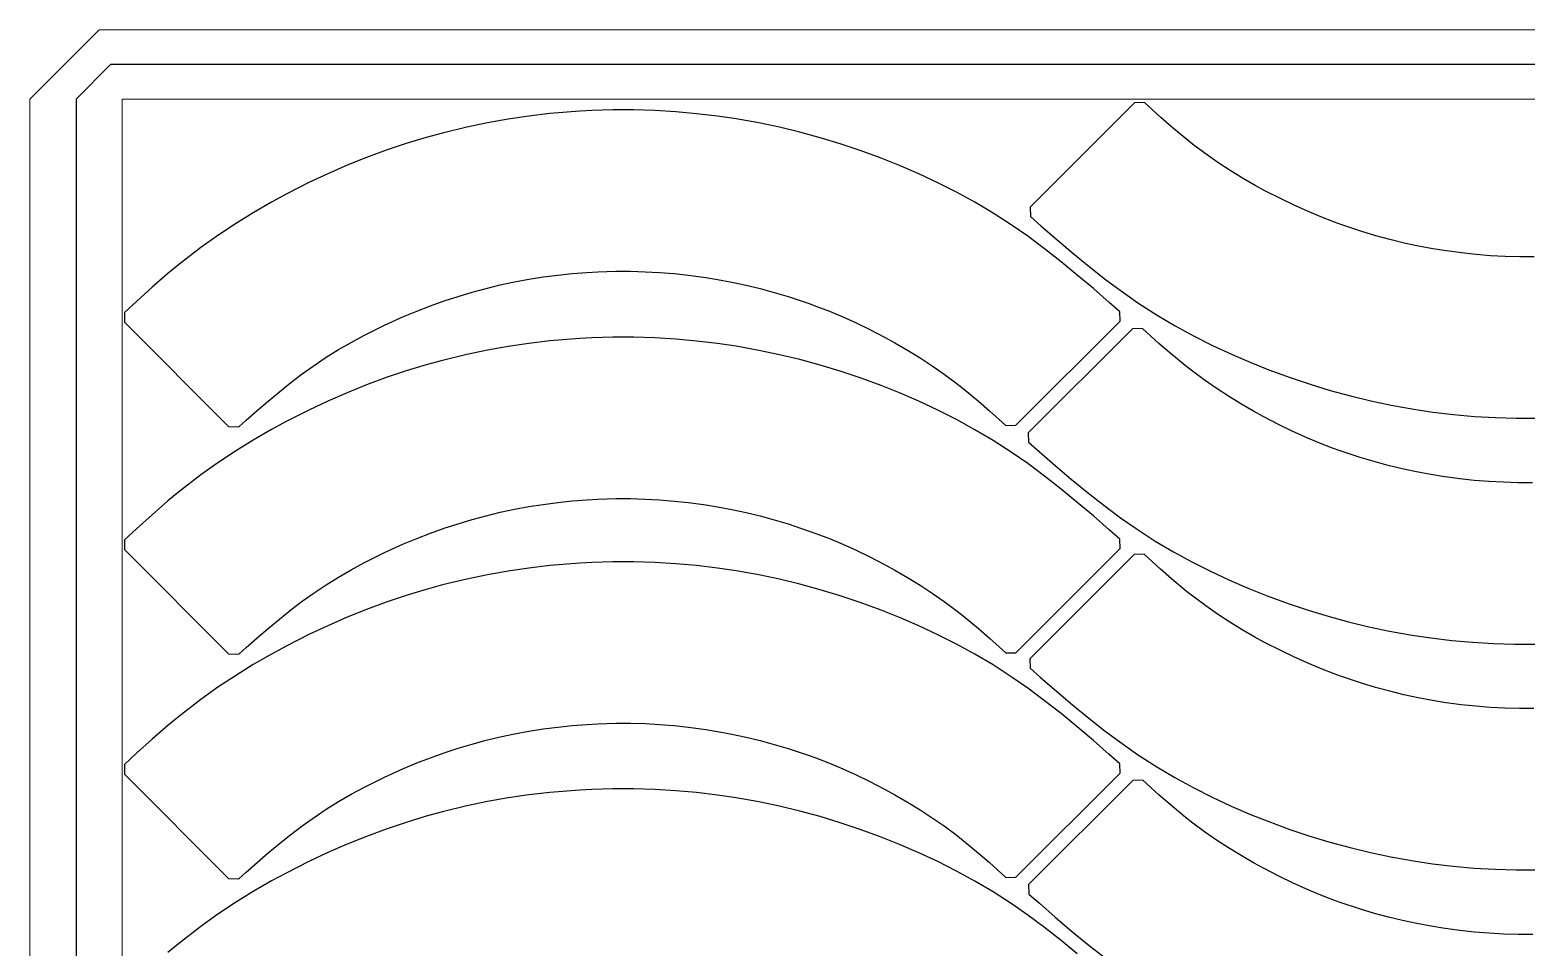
# Model space of a CAD drawing. Header units: millimetres. Extents: x -10628 to 24720, y -21829 to 4032.
# Drawn here: x 6649 to 7298, y 557 to 955 of the extents above; entities that cross this region are included whole.
import ezdxf
from ezdxf.enums import TextEntityAlignment as Align
from ezdxf.lldxf.tags import DXFTag

# ---------------------------------------------------------------- set-up
doc = ezdxf.new("R2010")
doc.units = ezdxf.units.MM
doc.layers.add('layer khung van cnc', color=7, linetype='Continuous', lineweight=25, true_color=0xfbf59b)
doc.layers.add('layer mau', color=7, linetype='Continuous')
doc.styles.add('Text Dim', font='arial.ttf')
tags = doc.linetypes.add('KVVIENMAY', pattern='A,46.311228,-10.280676,["KV VIỀN MÁY",Text Dim,S=10.028098,R=0,X=0,Y=-4.346144],-100.988212', length=157.580116).pattern_tags.tags
tags[6] = DXFTag(74, 10)

# ---------------------------------------------------------------- blocks, each defined once
blk = doc.blocks.new('khung van cnc')
at = {"lineweight": 5}
blk.add_lwpolyline([(-193, -99.44), (-193, 2370.56), (-223, 2400.56), (-1463, 2400.56), (-1493, 2370.56), (-1493, -99.44)], close=True, dxfattribs=at)
at = {"color": 1, "linetype": 'KVVIENMAY'}
blk.add_lwpolyline([(-511.88, -84.44), (-213, -84.44), (-213, 2370.56), (-228, 2385.56), (-1458.01, 2385.56), (-1473, 2370.56), (-1473, -84.44), (-1172.83, -84.44)], dxfattribs=at)
at = {"lineweight": 5}
blk.add_lwpolyline([(-513.55, -69.44), (-233, -69.44), (-233, 2370.56), (-1453, 2370.56), (-1453, -69.44), (-1173, -69.44)], dxfattribs=at)
at = {"layer": 'layer mau'}
for tag, p in [('ÁGF', (-518, -155.91)), ('TENFILE', (-518, -268.86)), ('TENFILE', (-518, -381.81)), ('TENFILE', (-518, -494.76))]:
    blk.add_attdef(tag, text='', height=30, dxfattribs=at).set_placement(p, align=Align.MIDDLE_CENTER)

msp = doc.modelspace()

# ---------------------------------------------------------------- linework, layer by layer
for p, q in [((7128.205, 923.185), (7082.951, 877.993)), ((7132.553, 923.293), (7128.205, 923.185)), ((7139.701, 916.828), (7132.553, 923.293)), ((6856.512, 916.127), (6847.543, 914.535)), ((6865.525, 917.454), (6856.512, 916.127)), ((6874.575, 918.516), (6865.525, 917.454)), ((6887.627, 919.576), (6874.575, 918.516)), ((6892.753, 919.841), (6887.627, 919.576)), ((6901.865, 920.104), (6892.753, 919.841)), ((6910.982, 920.1), (6901.865, 920.104)), ((6920.095, 919.828), (6910.982, 920.1)), ((6929.195, 919.288), (6920.095, 919.828)), ((6938.273, 918.481), (6929.195, 919.288)), ((6947.321, 917.404), (6938.273, 918.481)), ((6955.472, 916.199), (6947.321, 917.404)), ((6965.292, 914.445), (6955.472, 916.199)), ((7144.446, 912.663), (7139.701, 916.828)), ((6827.982, 910.096), (6820.974, 908.172)), ((6838.625, 912.678), (6827.982, 910.096)), ((6847.543, 914.535), (6838.625, 912.678)), ((6974.202, 912.567), (6965.292, 914.445)), ((6983.054, 910.429), (6974.202, 912.567)), ((6991.843, 908.035), (6983.054, 910.429)), ((7151.007, 907.213), (7144.446, 912.663)), ((6803.616, 902.627), (6795.064, 899.476)), ((6812.255, 905.528), (6803.616, 902.627)), ((6820.974, 908.172), (6812.255, 905.528)), ((7000.565, 905.39), (6991.843, 908.035)), ((7009.213, 902.499), (7000.565, 905.39)), ((7018.369, 899.142), (7009.213, 902.499)), ((7154.232, 904.692), (7151.007, 907.213)), ((7159.306, 900.932), (7154.232, 904.692)), ((6786.604, 896.078), (6778.242, 892.438)), ((6795.064, 899.476), (6786.604, 896.078)), ((7026.268, 895.995), (7018.369, 899.142)), ((7034.654, 892.381), (7026.268, 895.995)), ((7164.496, 897.325), (7159.306, 900.932)), ((7169.79, 893.867), (7164.496, 897.325)), ((6778.242, 892.438), (6769.987, 888.56)), ((7042.924, 888.519), (7034.654, 892.381)), ((7175.181, 890.557), (7169.79, 893.867)), ((7180.659, 887.391), (7175.181, 890.557)), ((6760.451, 883.717), (6753.819, 880.11)), ((6769.987, 888.56), (6760.451, 883.717)), ((7051.064, 884.404), (7042.924, 888.519)), ((7059.057, 880.03), (7051.064, 884.404)), ((7184.87, 885.083), (7180.659, 887.391)), ((7191.843, 881.485), (7184.87, 885.083)), ((6753.819, 880.11), (6745.926, 875.54)), ((7066.887, 875.392), (7059.057, 880.03)), ((7082.951, 877.993), (7083.084, 873.895)), ((7197.539, 878.746), (7191.843, 881.485)), ((7203.301, 876.154), (7197.539, 878.746)), ((6738.177, 870.736), (6730.588, 865.696)), ((6745.926, 875.54), (6738.177, 870.736)), ((7075.259, 870), (7066.887, 875.392)), ((7081.998, 865.306), (7075.259, 870)), ((7083.084, 873.895), (7087.69, 869.855)), ((7209.127, 873.713), (7203.301, 876.154)), ((7215.016, 871.426), (7209.127, 873.713)), ((7218.246, 870.247), (7215.016, 871.426)), ((7226.969, 867.323), (7218.246, 870.247)), ((6730.588, 865.696), (6723.171, 860.417)), ((7089.288, 859.888), (7081.998, 865.306)), ((7087.69, 869.855), (7094.58, 863.878)), ((7094.58, 863.878), (7101.528, 857.98)), ((7233.025, 865.511), (7226.969, 867.323)), ((7239.129, 863.86), (7233.025, 865.511)), ((7245.275, 862.37), (7239.129, 863.86)), ((6723.171, 860.417), (6713.449, 852.899)), ((7096.435, 854.27), (7089.288, 859.888)), ((7101.528, 857.98), (7108.561, 852.202)), ((7251.459, 861.043), (7245.275, 862.37)), ((7257.676, 859.88), (7251.459, 861.043)), ((7262.673, 859.066), (7257.676, 859.88)), ((7270.189, 858.046), (7262.673, 859.066)), ((7276.476, 857.377), (7270.189, 858.046)), ((7282.779, 856.873), (7276.476, 857.377)), ((6713.449, 852.899), (6708.909, 849.132)), ((7103.468, 848.492), (7096.435, 854.27)), ((7108.561, 852.202), (7115.708, 846.584)), ((7289.093, 856.535), (7282.779, 856.873)), ((7295.413, 856.363), (7289.093, 856.535)), ((7301.737, 856.357), (7295.413, 856.363)), ((6708.909, 849.132), (6702.045, 843.166)), ((6846.412, 842.56), (6853.101, 844.184)), ((6853.101, 844.184), (6859.285, 845.504)), ((6859.285, 845.504), (6865.504, 846.66)), ((6865.504, 846.66), (6871.751, 847.65)), ((6871.751, 847.65), (6878.023, 848.475)), ((6878.023, 848.475), (6884.314, 849.134)), ((6884.314, 849.134), (6890.62, 849.627)), ((6890.62, 849.627), (6895.483, 849.894)), ((6895.483, 849.894), (6903.259, 850.114)), ((6903.259, 850.114), (6909.582, 850.108)), ((6909.582, 850.108), (6915.903, 849.936)), ((6915.903, 849.936), (6922.217, 849.599)), ((6922.217, 849.599), (6928.52, 849.095)), ((6928.52, 849.095), (6934.807, 848.426)), ((6934.807, 848.426), (6942.322, 847.405)), ((6942.322, 847.405), (6947.32, 846.592)), ((6947.32, 846.592), (6953.537, 845.428)), ((6953.537, 845.428), (6959.72, 844.101)), ((6959.72, 844.101), (6965.866, 842.612)), ((7110.415, 842.594), (7103.468, 848.492)), ((7115.708, 846.584), (7122.998, 841.166)), ((6702.045, 843.166), (6695.294, 837.064)), ((6828.792, 837.273), (6834.798, 839.241)), ((6834.798, 839.241), (6840.854, 841.051)), ((6840.854, 841.051), (6846.412, 842.56)), ((6965.866, 842.612), (6971.97, 840.96)), ((6971.97, 840.96), (6978.027, 839.148)), ((6978.027, 839.148), (6986.75, 836.225)), ((7117.306, 836.616), (7110.415, 842.594)), ((7122.998, 841.166), (7129.736, 836.472)), ((6690.089, 832.231), (6690.011, 828.066)), ((6695.294, 837.064), (6690.089, 832.231)), ((6811.098, 830.449), (6816.939, 832.874)), ((6816.939, 832.874), (6822.838, 835.15)), ((6822.838, 835.15), (6828.792, 837.273)), ((6986.75, 836.225), (6989.98, 835.046)), ((6989.98, 835.046), (6995.868, 832.758)), ((6995.868, 832.758), (7001.695, 830.317)), ((7121.912, 832.577), (7117.306, 836.616)), ((7122.045, 828.479), (7121.912, 832.577)), ((7129.736, 836.472), (7138.109, 831.08)), ((7138.109, 831.08), (7145.938, 826.441)), ((6690.011, 828.066), (6735.237, 782.779)), ((6793.957, 822.302), (6799.602, 825.162)), ((6799.602, 825.162), (6802.876, 826.739)), ((6802.876, 826.739), (6811.098, 830.449)), ((7001.695, 830.317), (7007.457, 827.726)), ((7007.457, 827.726), (7013.153, 824.987)), ((7013.153, 824.987), (7020.126, 821.389)), ((7076.791, 783.286), (7122.045, 828.479)), ((7127.403, 825.209), (7082.149, 780.016)), ((7131.751, 825.316), (7127.403, 825.209)), ((7138.899, 818.852), (7131.751, 825.316)), ((7145.938, 826.441), (7153.931, 822.068)), ((6782.923, 816.124), (6788.394, 819.291)), ((6788.394, 819.291), (6793.957, 822.302)), ((6865.525, 818.818), (6856.512, 817.491)), ((6874.575, 819.88), (6865.525, 818.818)), ((6887.627, 820.94), (6874.575, 819.88)), ((6892.753, 821.205), (6887.627, 820.94)), ((6901.865, 821.468), (6892.753, 821.205)), ((6910.982, 821.464), (6901.865, 821.468)), ((6920.095, 821.192), (6910.982, 821.464)), ((6929.195, 820.653), (6920.095, 821.192)), ((6938.273, 819.845), (6929.195, 820.653)), ((6947.321, 818.769), (6938.273, 819.845)), ((6955.472, 817.563), (6947.321, 818.769)), ((7020.126, 821.389), (7024.336, 819.081)), ((7024.336, 819.081), (7029.814, 815.915)), ((7143.644, 814.687), (7138.899, 818.852)), ((7153.931, 822.068), (7162.071, 817.953)), ((7162.071, 817.953), (7170.342, 814.091)), ((6771.846, 808.982), (6777.557, 812.795)), ((6777.557, 812.795), (6782.923, 816.124)), ((6827.982, 811.46), (6820.974, 809.537)), ((6838.625, 814.042), (6827.982, 811.46)), ((6847.543, 815.899), (6838.625, 814.042)), ((6856.512, 817.491), (6847.543, 815.899)), ((6965.292, 815.809), (6955.472, 817.563)), ((6974.202, 813.931), (6965.292, 815.809)), ((6983.054, 811.793), (6974.202, 813.931)), ((6991.843, 809.399), (6983.054, 811.793)), ((7029.814, 815.915), (7035.205, 812.605)), ((7035.205, 812.605), (7040.5, 809.147)), ((7150.204, 809.236), (7143.644, 814.687)), ((7170.342, 814.091), (7178.728, 810.477)), ((6762.156, 801.819), (6767.176, 805.634)), ((6767.176, 805.634), (6771.846, 808.982)), ((6812.255, 806.892), (6803.616, 803.992)), ((6820.974, 809.537), (6812.255, 806.892)), ((7000.565, 806.755), (6991.843, 809.399)), ((7009.213, 803.864), (7000.565, 806.755)), ((7040.5, 809.147), (7045.689, 805.54)), ((7045.689, 805.54), (7050.764, 801.78)), ((7153.43, 806.715), (7150.204, 809.236)), ((7158.504, 802.956), (7153.43, 806.715)), ((7178.728, 810.477), (7186.626, 807.33)), ((7186.626, 807.33), (7195.783, 803.973)), ((6757.227, 797.878), (6762.156, 801.819)), ((6795.064, 800.84), (6786.604, 797.442)), ((6803.616, 803.992), (6795.064, 800.84)), ((7018.369, 800.506), (7009.213, 803.864)), ((7026.268, 797.359), (7018.369, 800.506)), ((7050.764, 801.78), (7053.989, 799.259)), ((7053.989, 799.259), (7060.549, 793.808)), ((7163.694, 799.348), (7158.504, 802.956)), ((7168.988, 795.89), (7163.694, 799.348)), ((7195.783, 803.973), (7204.431, 801.082)), ((7204.431, 801.082), (7213.152, 798.437)), ((6747.572, 789.721), (6752.372, 793.837)), ((6752.372, 793.837), (6757.227, 797.878)), ((6778.242, 793.802), (6769.987, 789.924)), ((6786.604, 797.442), (6778.242, 793.802)), ((7034.654, 793.745), (7026.268, 797.359)), ((7042.924, 789.883), (7034.654, 793.745)), ((7060.549, 793.808), (7065.294, 789.643)), ((7174.379, 792.58), (7168.988, 795.89)), ((7179.857, 789.414), (7174.379, 792.58)), ((7213.152, 798.437), (7221.942, 796.043)), ((7221.942, 796.043), (7230.794, 793.905)), ((7230.794, 793.905), (7239.704, 792.027)), ((7239.704, 792.027), (7249.524, 790.273)), ((6739.588, 782.661), (6742.809, 785.555)), ((6742.809, 785.555), (6747.572, 789.721)), ((6769.987, 789.924), (6760.451, 785.082)), ((7051.064, 785.768), (7042.924, 789.883)), ((7059.057, 781.395), (7051.064, 785.768)), ((7065.294, 789.643), (7072.443, 783.179)), ((7184.068, 787.106), (7179.857, 789.414)), ((7191.041, 783.508), (7184.068, 787.106)), ((7249.524, 790.273), (7257.675, 789.067)), ((7257.675, 789.067), (7266.723, 787.991)), ((7266.723, 787.991), (7275.801, 787.183)), ((7275.801, 787.183), (7284.901, 786.644)), ((7284.901, 786.644), (7294.013, 786.372)), ((7294.013, 786.372), (7303.13, 786.368)), ((6735.237, 782.779), (6739.588, 782.661)), ((6753.819, 781.474), (6745.926, 776.904)), ((6760.451, 785.082), (6753.819, 781.474)), ((7066.887, 776.756), (7059.057, 781.395)), ((7072.443, 783.179), (7076.791, 783.286)), ((7082.149, 780.016), (7082.281, 775.918)), ((7196.737, 780.769), (7191.041, 783.508)), ((7202.499, 778.178), (7196.737, 780.769)), ((6745.926, 776.904), (6738.177, 772.1)), ((7075.259, 771.364), (7066.887, 776.756)), ((7082.281, 775.918), (7086.888, 771.879)), ((7208.325, 775.737), (7202.499, 778.178)), ((7214.213, 773.449), (7208.325, 775.737)), ((7217.443, 772.27), (7214.213, 773.449)), ((6730.588, 767.061), (6723.171, 761.782)), ((6738.177, 772.1), (6730.588, 767.061)), ((7081.998, 766.67), (7075.259, 771.364)), ((7089.288, 761.252), (7081.998, 766.67)), ((7086.888, 771.879), (7093.778, 765.901)), ((7226.167, 769.347), (7217.443, 772.27)), ((7232.223, 767.535), (7226.167, 769.347)), ((7238.327, 765.883), (7232.223, 767.535)), ((6723.171, 761.782), (6713.449, 754.263)), ((7096.435, 755.634), (7089.288, 761.252)), ((7093.778, 765.901), (7100.726, 760.003)), ((7100.726, 760.003), (7107.759, 754.225)), ((7244.473, 764.394), (7238.327, 765.883)), ((7250.657, 763.067), (7244.473, 764.394)), ((7256.874, 761.903), (7250.657, 763.067)), ((7261.871, 761.09), (7256.874, 761.903)), ((7269.386, 760.069), (7261.871, 761.09)), ((7275.674, 759.4), (7269.386, 760.069)), ((6713.449, 754.263), (6708.909, 750.496)), ((7103.468, 749.856), (7096.435, 755.634)), ((7107.759, 754.225), (7114.906, 748.607)), ((7281.977, 758.896), (7275.674, 759.4)), ((7288.29, 758.559), (7281.977, 758.896)), ((7294.611, 758.387), (7288.29, 758.559)), ((7300.935, 758.381), (7294.611, 758.387)), ((6708.909, 750.496), (6702.045, 744.53)), ((6853.101, 745.548), (6859.285, 746.868)), ((6859.285, 746.868), (6865.504, 748.024)), ((6865.504, 748.024), (6871.751, 749.014)), ((6871.751, 749.014), (6878.023, 749.839)), ((6878.023, 749.839), (6884.314, 750.498)), ((6884.314, 750.498), (6890.62, 750.991)), ((6890.62, 750.991), (6895.483, 751.258)), ((6895.483, 751.258), (6903.259, 751.479)), ((6903.259, 751.479), (6909.582, 751.473)), ((6909.582, 751.473), (6915.903, 751.301)), ((6915.903, 751.301), (6922.217, 750.963)), ((6922.217, 750.963), (6928.52, 750.459)), ((6928.52, 750.459), (6934.807, 749.79)), ((6934.807, 749.79), (6942.322, 748.77)), ((6942.322, 748.77), (6947.32, 747.956)), ((6947.32, 747.956), (6953.537, 746.793)), ((6953.537, 746.793), (6959.72, 745.466)), ((7110.415, 743.958), (7103.468, 749.856)), ((7114.906, 748.607), (7122.195, 743.189)), ((6702.045, 744.53), (6695.294, 738.429)), ((6828.792, 738.637), (6834.798, 740.605)), ((6834.798, 740.605), (6840.854, 742.415)), ((6840.854, 742.415), (6846.412, 743.924)), ((6846.412, 743.924), (6853.101, 745.548)), ((6959.72, 745.466), (6965.866, 743.976)), ((6965.866, 743.976), (6971.97, 742.325)), ((6971.97, 742.325), (6978.027, 740.513)), ((6978.027, 740.513), (6986.75, 737.589)), ((7117.306, 737.981), (7110.415, 743.958)), ((7122.195, 743.189), (7128.934, 738.495)), ((6690.089, 733.595), (6690.011, 729.43)), ((6695.294, 738.429), (6690.089, 733.595)), ((6811.098, 731.813), (6816.939, 734.238)), ((6816.939, 734.238), (6822.838, 736.514)), ((6822.838, 736.514), (6828.792, 738.637)), ((6986.75, 737.589), (6989.98, 736.41)), ((6989.98, 736.41), (6995.868, 734.123)), ((6995.868, 734.123), (7001.695, 731.682)), ((7121.912, 733.941), (7117.306, 737.981)), ((7122.045, 729.843), (7121.912, 733.941)), ((7128.934, 738.495), (7137.307, 733.103)), ((6690.011, 729.43), (6735.237, 684.143)), ((6799.602, 726.527), (6802.876, 728.103)), ((6802.876, 728.103), (6811.098, 731.813)), ((7001.695, 731.682), (7007.457, 729.09)), ((7007.457, 729.09), (7013.153, 726.352)), ((7076.791, 684.651), (7122.045, 729.843)), ((7128.065, 727.234), (7082.811, 682.042)), ((7132.413, 727.342), (7128.065, 727.234)), ((7139.562, 720.877), (7132.413, 727.342)), ((7137.307, 733.103), (7145.136, 728.465)), ((7145.136, 728.465), (7153.129, 724.091)), ((6782.923, 717.489), (6788.394, 720.656)), ((6788.394, 720.656), (6793.957, 723.666)), ((6793.957, 723.666), (6799.602, 726.527)), ((6865.525, 721.388), (6856.512, 720.061)), ((6874.575, 722.45), (6865.525, 721.388)), ((6887.627, 723.509), (6874.575, 722.45)), ((6892.753, 723.775), (6887.627, 723.509)), ((6901.865, 724.038), (6892.753, 723.775)), ((6910.982, 724.034), (6901.865, 724.038)), ((6920.095, 723.762), (6910.982, 724.034)), ((6929.195, 723.222), (6920.095, 723.762)), ((6938.273, 722.415), (6929.195, 723.222)), ((6947.321, 721.338), (6938.273, 722.415)), ((6955.472, 720.133), (6947.321, 721.338)), ((7013.153, 726.352), (7020.126, 722.753)), ((7020.126, 722.753), (7024.336, 720.445)), ((7144.306, 716.712), (7139.562, 720.877)), ((7153.129, 724.091), (7161.269, 719.976)), ((6771.846, 710.346), (6777.557, 714.16)), ((6777.557, 714.16), (6782.923, 717.489)), ((6838.625, 716.612), (6827.982, 714.03)), ((6847.543, 718.469), (6838.625, 716.612)), ((6856.512, 720.061), (6847.543, 718.469)), ((6965.292, 718.379), (6955.472, 720.133)), ((6974.202, 716.501), (6965.292, 718.379)), ((6983.054, 714.362), (6974.202, 716.501)), ((6991.843, 711.969), (6983.054, 714.362)), ((7024.336, 720.445), (7029.814, 717.279)), ((7029.814, 717.279), (7035.205, 713.969)), ((7150.867, 711.262), (7144.306, 716.712)), ((7161.269, 719.976), (7169.54, 716.114)), ((7169.54, 716.114), (7177.926, 712.5)), ((6767.176, 706.999), (6771.846, 710.346)), ((6812.255, 709.462), (6803.616, 706.561)), ((6820.974, 712.106), (6812.255, 709.462)), ((6827.982, 714.03), (6820.974, 712.106)), ((7000.565, 709.324), (6991.843, 711.969)), ((7009.213, 706.433), (7000.565, 709.324)), ((7035.205, 713.969), (7040.5, 710.511)), ((7040.5, 710.511), (7045.689, 706.904)), ((7154.092, 708.741), (7150.867, 711.262)), ((7159.167, 704.981), (7154.092, 708.741)), ((7177.926, 712.5), (7185.824, 709.353)), ((7185.824, 709.353), (7194.98, 705.996)), ((6757.227, 699.243), (6762.156, 703.183)), ((6762.156, 703.183), (6767.176, 706.999)), ((6795.064, 703.41), (6786.604, 700.012)), ((6803.616, 706.561), (6795.064, 703.41)), ((7018.369, 703.076), (7009.213, 706.433)), ((7026.268, 699.929), (7018.369, 703.076)), ((7045.689, 706.904), (7050.764, 703.144)), ((7050.764, 703.144), (7053.989, 700.623)), ((7164.356, 701.374), (7159.167, 704.981)), ((7169.65, 697.916), (7164.356, 701.374)), ((7194.98, 705.996), (7203.629, 703.105)), ((7203.629, 703.105), (7212.35, 700.46)), ((6747.572, 691.085), (6752.372, 695.202)), ((6752.372, 695.202), (6757.227, 699.243)), ((6778.242, 696.372), (6769.987, 692.494)), ((6786.604, 700.012), (6778.242, 696.372)), ((7034.654, 696.315), (7026.268, 699.929)), ((7042.924, 692.453), (7034.654, 696.315)), ((7053.989, 700.623), (7060.549, 695.173)), ((7060.549, 695.173), (7065.294, 691.008)), ((7175.041, 694.606), (7169.65, 697.916)), ((7212.35, 700.46), (7221.139, 698.066)), ((7221.139, 698.066), (7229.992, 695.928)), ((7229.992, 695.928), (7238.901, 694.05)), ((6742.809, 686.919), (6747.572, 691.085)), ((6769.987, 692.494), (6760.451, 687.651)), ((7051.064, 688.338), (7042.924, 692.453)), ((7059.057, 683.964), (7051.064, 688.338)), ((7065.294, 691.008), (7072.443, 684.543)), ((7180.519, 691.44), (7175.041, 694.606)), ((7184.73, 689.132), (7180.519, 691.44)), ((7191.703, 685.533), (7184.73, 689.132)), ((7238.901, 694.05), (7248.722, 692.296)), ((7248.722, 692.296), (7256.873, 691.091)), ((7256.873, 691.091), (7265.921, 690.014)), ((7265.921, 690.014), (7274.999, 689.207)), ((7274.999, 689.207), (7284.098, 688.667)), ((7284.098, 688.667), (7293.211, 688.395)), ((7293.211, 688.395), (7302.328, 688.391)), ((6735.237, 684.143), (6739.588, 684.025)), ((6739.588, 684.025), (6742.809, 686.919)), ((6753.819, 684.044), (6745.926, 679.473)), ((6760.451, 687.651), (6753.819, 684.044)), ((7066.887, 679.326), (7059.057, 683.964)), ((7072.443, 684.543), (7076.791, 684.651)), ((7082.811, 682.042), (7082.944, 677.944)), ((7197.399, 682.795), (7191.703, 685.533)), ((7203.161, 680.203), (7197.399, 682.795)), ((6745.926, 679.473), (6738.177, 674.67)), ((7075.259, 673.934), (7066.887, 679.326)), ((7082.944, 677.944), (7087.55, 673.904)), ((7208.987, 677.762), (7203.161, 680.203)), ((7214.876, 675.475), (7208.987, 677.762)), ((7218.106, 674.296), (7214.876, 675.475)), ((6730.588, 669.63), (6723.171, 664.351)), ((6738.177, 674.67), (6730.588, 669.63)), ((7081.998, 669.24), (7075.259, 673.934)), ((7089.288, 663.822), (7081.998, 669.24)), ((7087.55, 673.904), (7094.441, 667.927)), ((7226.829, 671.372), (7218.106, 674.296)), ((7232.886, 669.56), (7226.829, 671.372)), ((7238.989, 667.909), (7232.886, 669.56)), ((6723.171, 664.351), (6713.449, 656.833)), ((7096.435, 658.204), (7089.288, 663.822)), ((7094.441, 667.927), (7101.388, 662.029)), ((7245.135, 666.419), (7238.989, 667.909)), ((7251.319, 665.092), (7245.135, 666.419)), ((7257.536, 663.928), (7251.319, 665.092)), ((7262.533, 663.115), (7257.536, 663.928)), ((7270.049, 662.095), (7262.533, 663.115)), ((6713.449, 656.833), (6708.909, 653.066)), ((7103.468, 652.426), (7096.435, 658.204)), ((7101.388, 662.029), (7108.421, 656.251)), ((7108.421, 656.251), (7115.568, 650.633)), ((7276.336, 661.426), (7270.049, 662.095)), ((7282.639, 660.922), (7276.336, 661.426)), ((7288.953, 660.584), (7282.639, 660.922)), ((7295.273, 660.412), (7288.953, 660.584)), ((7301.597, 660.406), (7295.273, 660.412)), ((6708.909, 653.066), (6702.045, 647.1)), ((6853.101, 648.118), (6859.285, 649.438)), ((6859.285, 649.438), (6865.504, 650.593)), ((6865.504, 650.593), (6871.751, 651.584)), ((6871.751, 651.584), (6878.023, 652.409)), ((6878.023, 652.409), (6884.314, 653.068)), ((6884.314, 653.068), (6890.62, 653.561)), ((6890.62, 653.561), (6895.483, 653.827)), ((6895.483, 653.827), (6903.259, 654.048)), ((6903.259, 654.048), (6909.582, 654.042)), ((6909.582, 654.042), (6915.903, 653.87)), ((6915.903, 653.87), (6922.217, 653.532)), ((6922.217, 653.532), (6928.52, 653.029)), ((6928.52, 653.029), (6934.807, 652.36)), ((6934.807, 652.36), (6942.322, 651.339)), ((6942.322, 651.339), (6947.32, 650.526)), ((6947.32, 650.526), (6953.537, 649.362)), ((6953.537, 649.362), (6959.72, 648.035)), ((7110.415, 646.528), (7103.468, 652.426)), ((7115.568, 650.633), (7122.858, 645.215)), ((6702.045, 647.1), (6695.294, 640.998)), ((6828.792, 641.207), (6834.798, 643.175)), ((6834.798, 643.175), (6840.854, 644.985)), ((6840.854, 644.985), (6846.412, 646.494)), ((6846.412, 646.494), (6853.101, 648.118)), ((6959.72, 648.035), (6965.866, 646.546)), ((6965.866, 646.546), (6971.97, 644.894)), ((6971.97, 644.894), (6978.027, 643.082)), ((6978.027, 643.082), (6986.75, 640.159)), ((7117.306, 640.55), (7110.415, 646.528)), ((7122.858, 645.215), (7129.596, 640.521)), ((6695.294, 640.998), (6690.089, 636.165)), ((6811.098, 634.382), (6816.939, 636.808)), ((6816.939, 636.808), (6822.838, 639.083)), ((6822.838, 639.083), (6828.792, 641.207)), ((6986.75, 640.159), (6989.98, 638.98)), ((6989.98, 638.98), (6995.868, 636.692)), ((6995.868, 636.692), (7001.695, 634.251)), ((7121.912, 636.511), (7117.306, 640.55)), ((7122.045, 632.413), (7121.912, 636.511)), ((7129.596, 640.521), (7137.969, 635.129)), ((6690.089, 636.165), (6690.011, 632)), ((6690.011, 632), (6735.237, 586.713)), ((6799.602, 629.096), (6802.876, 630.673)), ((6802.876, 630.673), (6811.098, 634.382)), ((7001.695, 634.251), (7007.457, 631.66)), ((7007.457, 631.66), (7013.153, 628.921)), ((7076.791, 587.22), (7122.045, 632.413)), ((7137.969, 635.129), (7145.798, 630.49)), ((7145.798, 630.49), (7153.791, 626.116)), ((6782.923, 620.058), (6788.394, 623.225)), ((6788.394, 623.225), (6793.957, 626.236)), ((6793.957, 626.236), (6799.602, 629.096)), ((6874.575, 624.024), (6865.525, 622.962)), ((6887.627, 625.084), (6874.575, 624.024)), ((6892.753, 625.349), (6887.627, 625.084)), ((6901.865, 625.612), (6892.753, 625.349)), ((6910.982, 625.608), (6901.865, 625.612)), ((6920.095, 625.336), (6910.982, 625.608)), ((6929.195, 624.797), (6920.095, 625.336)), ((6938.273, 623.989), (6929.195, 624.797)), ((6947.321, 622.913), (6938.273, 623.989)), ((7013.153, 628.921), (7020.126, 625.323)), ((7020.126, 625.323), (7024.336, 623.015)), ((7127.518, 629.258), (7082.264, 584.066)), ((7131.866, 629.366), (7127.518, 629.258)), ((7139.015, 622.901), (7131.866, 629.366)), ((7153.791, 626.116), (7161.931, 622.002)), ((6771.846, 612.916), (6777.557, 616.729)), ((6777.557, 616.729), (6782.923, 620.058)), ((6838.625, 618.186), (6827.982, 615.604)), ((6847.543, 620.043), (6838.625, 618.186)), ((6856.512, 621.635), (6847.543, 620.043)), ((6865.525, 622.962), (6856.512, 621.635)), ((6955.472, 621.707), (6947.321, 622.913)), ((6965.292, 619.954), (6955.472, 621.707)), ((6974.202, 618.075), (6965.292, 619.954)), ((6983.054, 615.937), (6974.202, 618.075)), ((7024.336, 623.015), (7029.814, 619.849)), ((7029.814, 619.849), (7035.205, 616.538)), ((7143.76, 618.736), (7139.015, 622.901)), ((7150.32, 613.285), (7143.76, 618.736)), ((7161.931, 622.002), (7170.202, 618.14)), ((7170.202, 618.14), (7178.588, 614.526)), ((6767.176, 609.568), (6771.846, 612.916)), ((6812.255, 611.036), (6803.616, 608.136)), ((6820.974, 613.681), (6812.255, 611.036)), ((6827.982, 615.604), (6820.974, 613.681)), ((6991.843, 613.543), (6983.054, 615.937)), ((7000.565, 610.899), (6991.843, 613.543)), ((7009.213, 608.008), (7000.565, 610.899)), ((7035.205, 616.538), (7040.5, 613.081)), ((7040.5, 613.081), (7045.689, 609.473)), ((7153.545, 610.765), (7150.32, 613.285)), ((7158.62, 607.005), (7153.545, 610.765)), ((7178.588, 614.526), (7186.486, 611.379)), ((7186.486, 611.379), (7195.643, 608.021)), ((6757.227, 601.812), (6762.156, 605.753)), ((6762.156, 605.753), (6767.176, 609.568)), ((6795.064, 604.984), (6786.604, 601.586)), ((6803.616, 608.136), (6795.064, 604.984)), ((7018.369, 604.651), (7009.213, 608.008)), ((7026.268, 601.503), (7018.369, 604.651)), ((7045.689, 609.473), (7050.764, 605.714)), ((7050.764, 605.714), (7053.989, 603.193)), ((7163.809, 603.397), (7158.62, 607.005)), ((7195.643, 608.021), (7204.291, 605.13)), ((7204.291, 605.13), (7213.012, 602.486)), ((6747.572, 593.655), (6752.372, 597.771)), ((6752.372, 597.771), (6757.227, 601.812)), ((6778.242, 597.946), (6769.987, 594.069)), ((6786.604, 601.586), (6778.242, 597.946)), ((7034.654, 597.889), (7026.268, 601.503)), ((7042.924, 594.028), (7034.654, 597.889)), ((7053.989, 603.193), (7060.549, 597.742)), ((7060.549, 597.742), (7065.294, 593.577)), ((7169.104, 599.94), (7163.809, 603.397)), ((7174.495, 596.629), (7169.104, 599.94)), ((7213.012, 602.486), (7221.802, 600.092)), ((7221.802, 600.092), (7230.654, 597.954)), ((7230.654, 597.954), (7239.564, 596.076)), ((6742.809, 589.488), (6747.572, 593.655)), ((6769.987, 594.069), (6760.451, 589.226)), ((7051.064, 589.913), (7042.924, 594.028)), ((7065.294, 593.577), (7072.443, 587.113)), ((7179.973, 593.463), (7174.495, 596.629)), ((7184.183, 591.156), (7179.973, 593.463)), ((7191.156, 587.557), (7184.183, 591.156)), ((7239.564, 596.076), (7249.384, 594.322)), ((7249.384, 594.322), (7257.535, 593.116)), ((7257.535, 593.116), (7266.583, 592.04)), ((7266.583, 592.04), (7275.661, 591.232)), ((7275.661, 591.232), (7284.761, 590.693)), ((6735.237, 586.713), (6739.588, 586.595)), ((6739.588, 586.595), (6742.809, 589.488)), ((6753.819, 585.618), (6745.926, 581.048)), ((6760.451, 589.226), (6753.819, 585.618)), ((7059.057, 585.539), (7051.064, 589.913)), ((7066.887, 580.9), (7059.057, 585.539)), ((7072.443, 587.113), (7076.791, 587.22)), ((7196.852, 584.818), (7191.156, 587.557)), ((7202.614, 582.227), (7196.852, 584.818)), ((7284.761, 590.693), (7293.873, 590.421)), ((7293.873, 590.421), (7302.99, 590.417)), ((6745.926, 581.048), (6738.177, 576.245)), ((7075.259, 575.508), (7066.887, 580.9)), ((7082.264, 584.066), (7082.397, 579.968)), ((7082.397, 579.968), (7087.003, 575.928)), ((7208.441, 579.786), (7202.614, 582.227)), ((7214.329, 577.498), (7208.441, 579.786)), ((6738.177, 576.245), (6730.588, 571.205)), ((7081.998, 570.814), (7075.259, 575.508)), ((7087.003, 575.928), (7093.894, 569.95)), ((7217.559, 576.319), (7214.329, 577.498)), ((7226.282, 573.396), (7217.559, 576.319)), ((7232.339, 571.584), (7226.282, 573.396)), ((7238.443, 569.933), (7232.339, 571.584)), ((6723.171, 565.926), (6713.449, 558.407)), ((6730.588, 571.205), (6723.171, 565.926)), ((7089.288, 565.396), (7081.998, 570.814)), ((7096.435, 559.778), (7089.288, 565.396)), ((7093.894, 569.95), (7100.841, 564.052)), ((7244.589, 568.443), (7238.443, 569.933)), ((7250.772, 567.116), (7244.589, 568.443)), ((7256.989, 565.952), (7250.772, 567.116)), ((7261.987, 565.139), (7256.989, 565.952)), ((7269.502, 564.118), (7261.987, 565.139)), ((6713.449, 558.407), (6708.909, 554.64)), ((7103.468, 554), (7096.435, 559.778)), ((7100.841, 564.052), (7107.874, 558.275)), ((7275.789, 563.449), (7269.502, 564.118)), ((7282.092, 562.946), (7275.789, 563.449)), ((7288.406, 562.608), (7282.092, 562.946)), ((7294.727, 562.436), (7288.406, 562.608)), ((7301.05, 562.43), (7294.727, 562.436)), ((7107.874, 558.275), (7115.021, 552.657))]:
    msp.add_line(p, q)

# ---------------------------------------------------------------- block references
at = {"layer": 'layer khung van cnc'}
msp.add_blockref('khung van cnc', (8142.01, -1445.743), dxfattribs=at)

doc.saveas('drawing.dxf')
